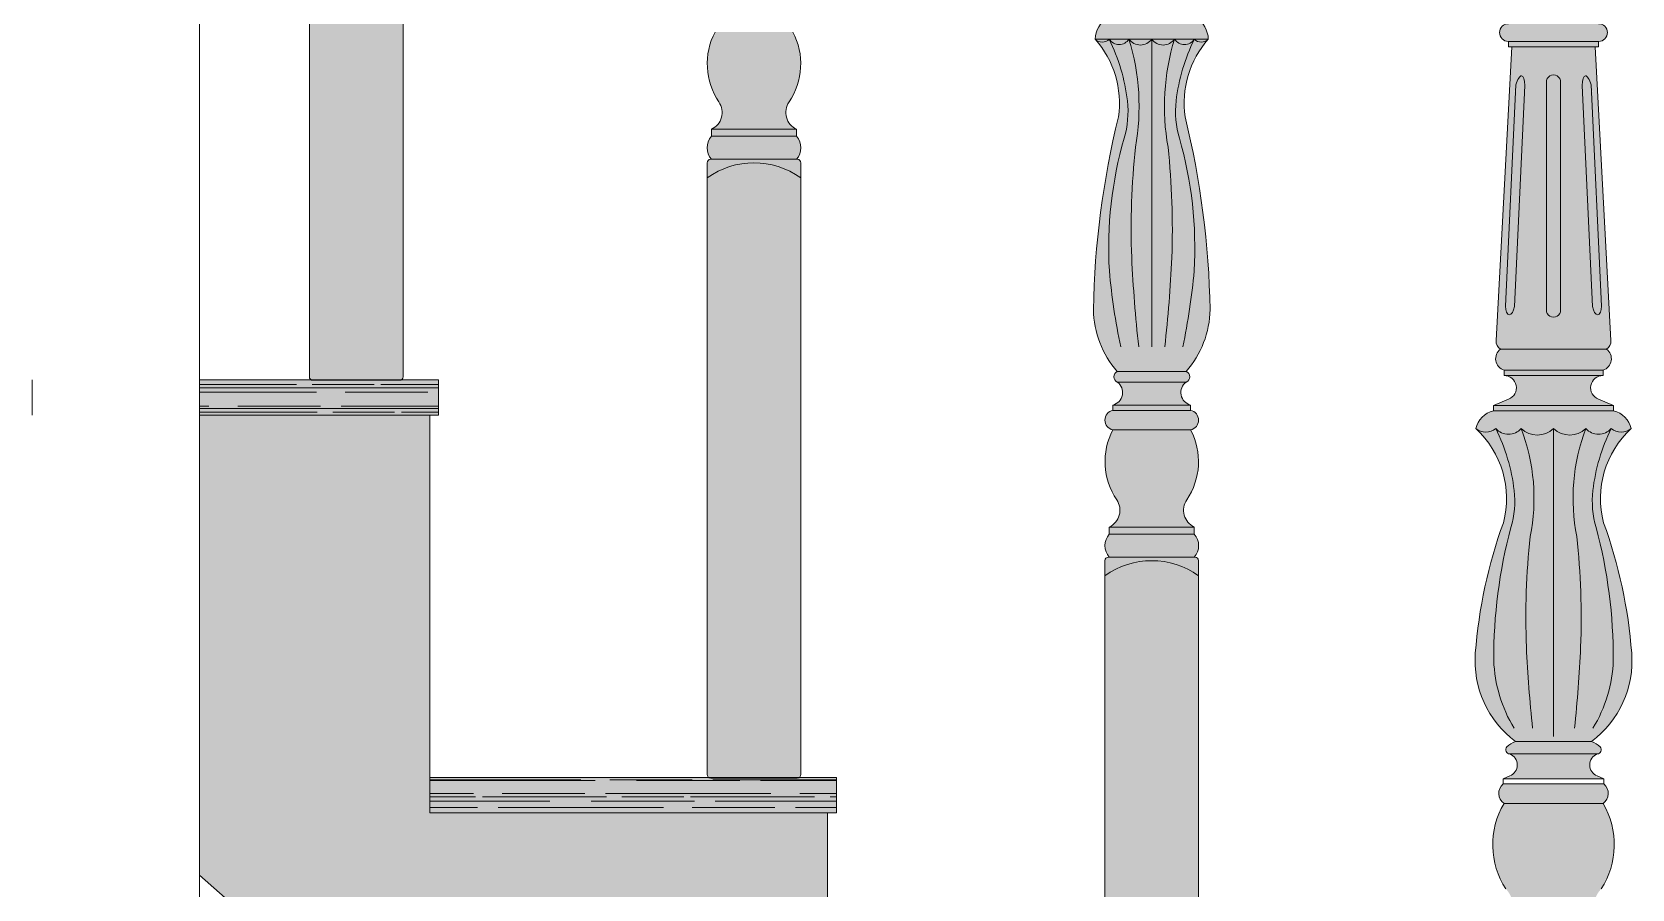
# Model space of a CAD drawing. Header units: millimetres. Extents: x -63086 to 83971, y -129912 to 13382.
# Drawn here: x 16832 to 17737, y -110357 to -109872 of the extents above; entities that cross this region are included whole.
import ezdxf

# ---------------------------------------------------------------- set-up
doc = ezdxf.new("R2010")
doc.units = ezdxf.units.MM
doc.layers.add('展開', color=7, linetype='Continuous', lineweight=9)
doc.layers.add('展開建具用', color=250, linetype='Continuous', lineweight=9)
pattern_1 = [(0, (-5119.432, -27748.076), (25.7048, 11.684), [175.26, -23.368, 58.42, -11.684]), (0, (-5103.892, -27742.234), (-11.684, 15.53972), [35.052, -3.85572, 70.104, -8.763]), (0, (-5113.59, -27738.145), (60.7568, 7.82828), [93.472, -16.3576, 46.736, -11.684])]

msp = doc.modelspace()

# ---------------------------------------------------------------- hatches: boundary and pattern name
at = {"layer": '展開', "ltscale": 10, "true_color": 0xfffefa}
h = msp.add_hatch(color=7, dxfattribs=at)
h.dxf.hatch_style = 1
h.paths.add_polyline_path([(16926.3999, -110088.9273), (16926.3999, -110349.1104), (17006.7088, -110419.6848), (17006.7088, -110318.9273), (17631.7088, -110918.9273), (17631.7088, -110968.9273), (17731.7088, -110968.9273), (17731.7088, -110763.9273), (17506.7088, -110763.9273), (17506.7088, -110743.9273), (17506.7088, -110538.9273), (17281.7088, -110538.9273), (17281.7088, -110518.9273), (17281.7088, -110313.9273), (17056.7088, -110313.9273), (17056.7088, -110293.9273), (17056.7088, -110088.9273)])
h = msp.add_hatch(color=7, dxfattribs=at)
h.dxf.hatch_style = 1
h.paths.add_polyline_path([(17506.7088, -110538.9273), (17281.7088, -110538.9273), (17281.7088, -110518.9273), (17281.7088, -110313.9273), (17056.7088, -110313.9273), (17056.7088, -110293.9273), (17056.7088, -110088.9273), (16926.3999, -110088.9273), (16926.3999, -110349.1104), (17631.7088, -110968.9273), (17731.7088, -110968.9273), (17731.7088, -110763.9273), (17506.7088, -110763.9273), (17506.7088, -110743.9273)])
at = {"layer": '展開建具用', "ltscale": 10, "true_color": 0xe9a353, "transparency": 33554687}
h = msp.add_hatch(color=33, dxfattribs=at)
h.dxf.hatch_style = 1
h.paths.add_polyline_path([(17491.5945, -110179.7324, 0.3212801), (17438.5945, -110179.7324), (17438.5945, -110517.2185, 0.26184669), (17439.5552, -110518.9273), (17490.6337, -110518.9273, 0.26184669), (17491.5945, -110517.2185)])
h.paths.add_polyline_path([(17489.0945, -110156.2185), (17441.0945, -110156.2185, 0.38641872), (17441.0945, -110169.2185), (17489.0945, -110169.2185, 0.38641872)])
h.paths.add_polyline_path([(17491.5945, -110171.2185, 0.41421356), (17489.5945, -110169.2185), (17440.5945, -110169.2185, 0.41421356), (17438.5945, -110171.2185), (17438.5945, -110179.7324, -0.3212801), (17491.5945, -110179.7324)])
h.paths.add_polyline_path([(17489.0945, -110152.2185), (17441.0945, -110152.2185), (17441.0945, -110156.2185), (17489.0945, -110156.2185)])
h.paths.add_polyline_path([(17484.9368, -110136.7572, 0.27648573), (17487.0945, -110097.2185), (17443.0945, -110097.2185, 0.27648573), (17445.2521, -110136.7572, -0.45877347), (17441.0945, -110152.2185), (17489.0945, -110152.2185, -0.45877347)])
h.paths.add_polyline_path([(17487.0945, -110086.2185), (17443.0945, -110086.2185, 0.81606399), (17443.0945, -110097.2185), (17487.0945, -110097.2185, 0.81606399)])
h.paths.add_polyline_path([(17487.0945, -110083.2185), (17443.0945, -110083.2185), (17443.0945, -110086.2185), (17487.0945, -110086.2185)])
h.paths.add_polyline_path([(17484.5945, -110070.2185), (17445.5945, -110070.2185, -0.63293171), (17443.0945, -110083.2185), (17487.0945, -110083.2185, -0.63293171)])
h.paths.add_polyline_path([(17484.5945, -110064.2185), (17445.5945, -110064.2185, 0.66614359), (17445.5945, -110070.2185), (17484.5945, -110070.2185, 0.66614359)])
h.paths.add_polyline_path([(17477.9784, -109876.2185, -0.5220943), (17465.0945, -109876.2185, -0.5220943), (17452.2105, -109876.2185, -0.55494758), (17440.9857, -109876.2185, -0.44785712), (17433.0945, -109876.2185, -0.21995071), (17446.2277, -109920.2849, 0.0555964), (17432.0945, -110029.2185, 0.17654336), (17445.5945, -110064.2185), (17484.5945, -110064.2185, 0.17654336), (17498.0945, -110029.2185, 0.0555964), (17483.9613, -109920.2849, -0.21995071), (17497.0945, -109876.2185, -0.44785712), (17489.2033, -109876.2185, -0.55494758)])
h.paths.add_polyline_path([(17490.0945, -109864.2185), (17440.0945, -109864.2185, 0.25313898), (17433.0945, -109876.2185), (17497.0945, -109876.2185, 0.25313898)])
h.paths.add_polyline_path([(17490.0945, -109861.2185), (17440.0945, -109861.2185), (17440.0945, -109864.2185), (17490.0945, -109864.2185)])
h.paths.add_polyline_path([(17486.0945, -109849.2185), (17444.0945, -109849.2185, -0.81358698), (17445.8724, -109859.1205), (17440.0945, -109861.2185), (17490.0945, -109861.2185), (17484.3166, -109859.1205, -0.81358698)])
h.paths.add_polyline_path([(17481.5945, -109655.2185), (17448.5945, -109655.2185), (17439.6232, -109835.3768, 0.28847947), (17442.0945, -109840.2185), (17488.0945, -109840.2185, 0.28847947), (17490.5658, -109835.3768)])
h.paths.add_polyline_path([(17462.5945, -109821.7185), (17462.5945, -109672.7185, -1), (17467.5945, -109672.7185), (17467.5945, -109821.7185, -1)], flags=16)
edge = h.paths.add_edge_path(flags=16)
edge.add_ellipse((17483.1049, -109818.0255), major_axis=(-0.4614, 6.1685), ratio=0.25156509, start_angle=105.095602, end_angle=254.0677203, ccw=False)
edge.add_line((17481.7268, -109819.7441), (17475.8171, -109674.3688))
edge.add_ellipse((17477.7302, -109679.896), major_axis=(-0.7234, 9.623), ratio=0.19097604, start_angle=-54.7686066, end_angle=54.1253524, ccw=False)
edge.add_line((17478.814, -109674.2319), (17484.7237, -109819.6072))
edge = h.paths.add_edge_path(flags=16)
edge.add_ellipse((17447.0841, -109818.0255), major_axis=(0.4614, 6.1685), ratio=0.25156509, start_angle=105.9322797, end_angle=254.904398, ccw=False)
edge.add_line((17445.4653, -109819.6072), (17451.375, -109674.2319))
edge.add_ellipse((17452.4588, -109679.896), major_axis=(0.7234, 9.623), ratio=0.19097604, start_angle=305.8746476, end_angle=414.7686066, ccw=False)
edge.add_line((17454.3718, -109674.3688), (17448.4621, -109819.7441))
h.paths.add_polyline_path([(17488.0945, -109840.2185), (17442.0945, -109840.2185, 0.72075922), (17444.2161, -109846.2185), (17486.0945, -109846.2185, 0.70707734)])
h.paths.add_polyline_path([(17454.3718, -109674.3688), (17454.259, -109673.0966), (17454.0925, -109672.0269), (17453.8774, -109671.1916), (17453.6201, -109670.6154), (17453.3281, -109670.3156), (17453.0103, -109670.3011), (17452.676, -109670.5723), (17452.3353, -109671.1211), (17451.9983, -109671.9313), (17451.675, -109672.9786), (17451.375, -109674.2319), (17445.4653, -109819.6072), (17445.4865, -109820.612), (17445.5556, -109821.5393), (17445.6704, -109822.3612), (17445.8277, -109823.0533), (17446.0226, -109823.5946), (17446.2494, -109823.9691), (17446.5011, -109824.1654), (17446.7703, -109824.1777), (17447.0489, -109824.0056), (17447.3286, -109823.6543), (17447.601, -109823.1343), (17447.8578, -109822.4612), (17448.0915, -109821.6551), (17448.295, -109820.7403), (17448.4621, -109819.7441)], flags=0)
h.paths.add_polyline_path([(17467.5945, -109672.7185, 1), (17462.5945, -109672.7185), (17462.5945, -109821.7185, 1), (17467.5945, -109821.7185)], flags=0)
h.paths.add_polyline_path([(17478.814, -109674.2319), (17478.514, -109672.9786), (17478.1907, -109671.9313), (17477.8537, -109671.1211), (17477.5129, -109670.5723), (17477.1787, -109670.3011), (17476.8609, -109670.3156), (17476.5689, -109670.6154), (17476.3116, -109671.1916), (17476.0965, -109672.0269), (17475.93, -109673.0966), (17475.8171, -109674.3688), (17481.7268, -109819.7441), (17481.894, -109820.7403), (17482.0975, -109821.6551), (17482.3312, -109822.4612), (17482.588, -109823.1343), (17482.8604, -109823.6543), (17483.14, -109824.0056), (17483.4187, -109824.1777), (17483.6879, -109824.1654), (17483.9396, -109823.9691), (17484.1664, -109823.5946), (17484.3613, -109823.0533), (17484.5185, -109822.3612), (17484.6334, -109821.5393), (17484.7025, -109820.612), (17484.7237, -109819.6072)], flags=0)
h.paths.add_polyline_path([(17484.0945, -109641.2185), (17446.0945, -109641.2185, 0.45311396), (17446.0945, -109652.2185), (17484.0945, -109652.2185, 0.45311396)])
h.paths.add_polyline_path([(17484.0945, -109652.2185), (17446.0945, -109652.2185), (17446.0945, -109655.2185), (17484.0945, -109655.2185)])
h.paths.add_polyline_path([(17484.0945, -109638.2185), (17446.0945, -109638.2185), (17446.0945, -109641.2185), (17484.0945, -109641.2185)])
h.paths.add_polyline_path([(17481.5945, -109636.2185), (17448.5945, -109636.2185), (17446.0945, -109638.2185), (17484.0945, -109638.2185)])
h.paths.add_polyline_path([(17481.5945, -109626.2185), (17448.5945, -109626.2185), (17448.5945, -109636.2185), (17481.5945, -109636.2185)])
h.paths.add_polyline_path([(17481.5945, -109616.2185), (17448.5945, -109616.2185, 0.89946027), (17448.5945, -109626.2185), (17481.5945, -109626.2185, 0.89946027)])
h.paths.add_polyline_path([(17484.5193, -109597.1179, -0.75775203), (17488.5945, -109582.2185), (17441.5945, -109582.2185, -0.75775203), (17445.6697, -109597.1179, 0.7197656), (17448.5945, -109616.2185), (17481.5945, -109616.2185, 0.7197656)])
h.paths.add_polyline_path([(17488.5945, -109579.2185), (17441.5945, -109579.2185), (17441.5945, -109582.2185), (17488.5945, -109582.2185)])
h.paths.add_polyline_path([(17488.5945, -109569.2185), (17441.5945, -109569.2185, 0.49884744), (17441.5945, -109579.2185), (17488.5945, -109579.2185, 0.49884744)])
h.paths.add_polyline_path([(17491.5945, -109558.7045, -0.3212801), (17438.5945, -109558.7045), (17438.5945, -109567.2185, 0.41421356), (17440.5945, -109569.2185), (17489.5945, -109569.2185, 0.41421356), (17491.5945, -109567.2185)])
h.paths.add_polyline_path([(17491.5945, -109519.2917), (17438.5945, -109464.8612), (17438.5945, -109558.7045, 0.3212801), (17491.5945, -109558.7045)])
h = msp.add_hatch(color=33, dxfattribs=at)
h.dxf.hatch_style = 1
h.paths.add_polyline_path([(17727.3437, -110409.5146, 0.34285714), (17657.3437, -110409.5146), (17657.3437, -110743.5146, 0.0029701), (17657.8813, -110743.9273), (17726.8061, -110743.9273, 0.0029701), (17727.3437, -110743.5146)])
h.paths.add_polyline_path([(17722.8437, -110382.5146), (17661.8437, -110382.5146, 0.52609025), (17661.3437, -110396.5146), (17723.3437, -110396.5146, 0.52609025)])
h.paths.add_polyline_path([(17720.3437, -110308.5146), (17664.3437, -110308.5146, 0.28470861), (17665.38, -110356.9099, -0.51221908), (17661.8437, -110378.5146), (17722.8437, -110378.5146, -0.51221908), (17719.3074, -110356.9099, 0.28470861)])
h.paths.add_polyline_path([(17717.0346, -110280.5146), (17667.6528, -110280.5146, -0.6615597), (17667.8814, -110292.8105), (17663.8437, -110294.5146), (17720.8437, -110294.5146), (17717.0657, -110292.9202, -0.67683486)])
h.paths.add_polyline_path([(17724.9525, -110096.5146, -0.45310528), (17710.6524, -110096.5146, -0.39787635), (17692.3437, -110096.5146, -0.39787635), (17674.0351, -110096.5146, -0.45310528), (17659.7349, -110096.5146, -0.33922607), (17648.3437, -110096.5146, -0.27992894), (17664.0095, -110149.7261, 0.06778929), (17648.1145, -110223.4583, 0.25670835), (17670.8437, -110273.5146), (17713.8437, -110273.5146, 0.25670835), (17736.573, -110223.4583, 0.06778929), (17720.6779, -110149.7261, -0.27992894), (17736.3437, -110096.5146, -0.33922607)])
h.paths.add_polyline_path([(17722.3437, -110051.5146), (17662.3437, -110051.5146, 0.6059419), (17664.3437, -110063.5146), (17720.3437, -110063.5146, 0.6059419)])
h.paths.add_polyline_path([(17715.8437, -109880.5146), (17668.8437, -109880.5146), (17659.8527, -110047.0379, 0.26917917), (17662.3437, -110051.5146), (17722.3437, -110051.5146, 0.28847947), (17724.815, -110046.673)])
edge = h.paths.add_edge_path(flags=16)
edge.add_ellipse((17716.9093, -110026.5337), major_axis=(-0.5035, 5.5814), ratio=0.45055892, start_angle=97.1737881, end_angle=260.2773446, ccw=False)
edge.add_line((17714.4771, -110027.4558), (17708.5674, -109902.3818))
edge.add_ellipse((17711.7734, -109908.3171), major_axis=(-1.3941, 11.3541), ratio=0.25719191, start_angle=-59.1008147, end_angle=56.6924694, ccw=False)
edge.add_line((17713.5632, -109902.1787), (17719.4729, -110027.2527))
h.paths.add_polyline_path([(17688.3437, -110029.364), (17688.3437, -109900.6653, -1.03766468), (17696.3437, -109900.6653), (17696.3437, -110029.364, -1.03766468)], flags=16)
edge = h.paths.add_edge_path(flags=16)
edge.add_ellipse((17667.7782, -110026.5337), major_axis=(0.5035, 5.5814), ratio=0.45055892, start_angle=99.7226554, end_angle=262.8262119, ccw=False)
edge.add_line((17665.2145, -110027.2527), (17671.1242, -109902.1787))
edge.add_ellipse((17672.914, -109908.3171), major_axis=(1.3941, 11.3541), ratio=0.25719191, start_angle=303.3075306, end_angle=419.1008147, ccw=False)
edge.add_line((17676.1201, -109902.3818), (17670.2104, -110027.4558))
h.paths.add_polyline_path([(17717.8437, -109864.5146), (17666.8437, -109864.5146), (17666.8437, -109867.5146), (17717.8437, -109867.5146)])
h.paths.add_polyline_path([(17717.8309, -109867.5146), (17666.8437, -109867.5146, 1), (17666.8566, -109877.5146), (17717.8437, -109877.5146, 1)])
h.paths.add_polyline_path([(17715.8437, -109854.5146), (17668.8437, -109854.5146), (17668.8437, -109864.5146), (17715.8437, -109864.5146)])
h.paths.add_polyline_path([(17718.8437, -109845.5146), (17665.8437, -109845.5146, 0.48522222), (17668.8437, -109854.5146), (17715.8437, -109854.5146, 0.48522222)])
h.paths.add_polyline_path([(17718.1134, -109821.6941, -0.74521603), (17716.9267, -109807.5146), (17667.7607, -109807.5146, -0.74521603), (17666.574, -109821.6941, 0.69799431), (17665.8437, -109845.5146), (17718.8437, -109845.5146, 0.69799431)])
h.paths.add_polyline_path([(17722.8437, -109791.5146), (17661.8437, -109791.5146, 0.49810672), (17662.3437, -109804.5146), (17722.3437, -109804.5146, 0.49810672)])
h.paths.add_polyline_path([(17727.3437, -109669.5146, 0.34285714), (17657.3437, -109669.5146), (17657.3437, -109778.5146, 0.34285714), (17727.3437, -109778.5146)])
h.paths.add_polyline_path([(17725.71, -109623.1484, 1), (17658.9775, -109623.1484, 1)])
h.paths.add_polyline_path([(17727.3437, -109658.5146, 0.41421356), (17725.3437, -109656.5146), (17659.3437, -109656.5146, 0.41421356), (17657.3437, -109658.5146), (17657.3437, -109669.5146, -0.34285714), (17727.3437, -109669.5146)])
h.paths.add_polyline_path([(17727.3437, -109778.5146, -0.34285714), (17657.3437, -109778.5146), (17657.3437, -109789.5146, 0.41421356), (17659.3437, -109791.5146), (17725.3437, -109791.5146, 0.41421356), (17727.3437, -109789.5146)])
h.paths.add_polyline_path([(17720.1687, -110066.5146), (17664.3437, -110066.5146, -0.83762625), (17666.8993, -110079.8802), (17658.3437, -110083.5146), (17726.3437, -110083.5146), (17717.7881, -110079.8802, -0.82690895)])
h.paths.add_polyline_path([(17720.1687, -110066.5146), (17664.5187, -110066.5146, -0.82690895), (17666.8993, -110079.8802), (17658.3437, -110083.5146), (17726.3437, -110083.5146), (17717.7881, -110079.8802, -0.82690895)], flags=17)
h.paths.add_polyline_path([(17720.3437, -110063.5146), (17664.3437, -110063.5146), (17664.3437, -110066.5146, -0.00633171), (17664.5187, -110066.5146), (17720.1687, -110066.5146, -0.00633171), (17720.3437, -110066.5146)])
h.paths.add_polyline_path([(17726.3437, -110086.5146), (17658.3437, -110086.5146, 0.28179273), (17648.3437, -110096.5146, 0.33922607), (17659.7349, -110096.5146, 0.45310528), (17674.0351, -110096.5146, 0.39787635), (17692.3437, -110096.5146, 0.39787635), (17710.6524, -110096.5146, 0.45310528), (17724.9525, -110096.5146, 0.33922607), (17736.3437, -110096.5146, 0.28179273)])
h.paths.add_polyline_path([(17720.8437, -110297.5146), (17663.8437, -110297.5146, 0.4949024), (17664.3437, -110308.5146), (17720.3437, -110308.5146, 0.4949024)])
h.paths.add_polyline_path([(17713.8437, -110273.5146), (17670.8437, -110273.5146, 0.12847982), (17665.9083, -110276.6927, 0.6427991), (17667.6528, -110280.5146), (17717.0346, -110280.5146, 0.6427991), (17718.7791, -110276.6927, 0.12847982)])
h.paths.add_polyline_path([(17727.3437, -110409.5146), (17727.3437, -110398.5146, 0.41421356), (17725.3437, -110396.5146), (17659.3437, -110396.5146, 0.41421356), (17657.3437, -110398.5146), (17657.3437, -110409.5146, -0.34285714)])
h = msp.add_hatch(color=33, dxfattribs=at)
h.dxf.hatch_style = 1
h.paths.add_polyline_path([(17717.8437, -109877.5146), (17666.8437, -109877.5146), (17666.8437, -109880.5146), (17717.8437, -109880.5146)])
h.paths.add_polyline_path([(17722.3437, -109804.5146), (17662.3437, -109804.5146), (17662.3437, -109807.5146), (17722.3437, -109807.5146)])
h.paths.add_polyline_path([(17477.9784, -109876.2185), (17465.0945, -109876.2185, 0.5220943)])
h.paths.add_polyline_path([(17489.2033, -109876.2185), (17477.9784, -109876.2185, 0.55494758)])
h.paths.add_polyline_path([(17497.0945, -109876.2185), (17489.2033, -109876.2185, 0.44785712)])
h.paths.add_polyline_path([(17465.0945, -109876.2185), (17452.2105, -109876.2185, 0.5220943)])
h.paths.add_polyline_path([(17452.2105, -109876.2185), (17440.9857, -109876.2185, 0.55494758)])
h.paths.add_polyline_path([(17440.9857, -109876.2185), (17433.0945, -109876.2185, 0.44785712)])
h.paths.add_polyline_path([(17486.0945, -109846.2185), (17444.0945, -109846.2185), (17444.0945, -109849.2185), (17486.0945, -109849.2185)])
h.paths.add_polyline_path([(17467.5945, -109672.7185, 1), (17462.5945, -109672.7185), (17462.5945, -109821.7185, 1), (17467.5945, -109821.7185)], flags=16)
h.paths.add_polyline_path([(17481.5945, -109655.2185), (17448.5945, -109655.2185), (17439.6232, -109835.3768, 0.28847947), (17442.0945, -109840.2185), (17488.0945, -109840.2185, 0.28847947), (17490.5658, -109835.3768)])
edge = h.paths.add_edge_path(flags=16)
edge.add_ellipse((17452.4588, -109679.896), major_axis=(0.7234, 9.623), ratio=0.19097604, start_angle=305.8746476, end_angle=414.7686066)
edge.add_line((17451.375, -109674.2319), (17445.4653, -109819.6072))
edge.add_ellipse((17447.0841, -109818.0255), major_axis=(0.4614, 6.1685), ratio=0.25156509, start_angle=105.9322797, end_angle=254.904398)
edge.add_line((17448.4621, -109819.7441), (17454.3718, -109674.3688))
h.paths.add_polyline_path([(17462.5945, -109672.7185, -1), (17467.5945, -109672.7185), (17467.5945, -109821.7185, -1), (17462.5945, -109821.7185)], flags=0)
edge = h.paths.add_edge_path(flags=16)
edge.add_ellipse((17477.7302, -109679.896), major_axis=(-0.7234, 9.623), ratio=0.19097604, start_angle=-54.7686066, end_angle=54.1253524, ccw=False)
edge.add_line((17478.814, -109674.2319), (17484.7237, -109819.6072))
edge.add_ellipse((17483.1049, -109818.0255), major_axis=(-0.4614, 6.1685), ratio=0.25156509, start_angle=105.095602, end_angle=254.0677203, ccw=False)
edge.add_line((17481.7268, -109819.7441), (17475.8171, -109674.3688))
h = msp.add_hatch(color=33, dxfattribs=at)
h.dxf.hatch_style = 1
h.paths.add_polyline_path([(17041.5945, -109729.7324, 0.3212801), (16988.5945, -109729.7324), (16988.5945, -110067.2185, 0.26184669), (16989.5552, -110068.9273), (17040.6337, -110068.9273, 0.26184669), (17041.5945, -110067.2185)])
h = msp.add_hatch(color=33, dxfattribs=at)
h.dxf.hatch_style = 1
h.paths.add_polyline_path([(17259.9368, -109911.7572, 0.27648573), (17262.0945, -109872.2185), (17218.0945, -109872.2185, 0.27648573), (17220.2521, -109911.7572, -0.45877347), (17216.0945, -109927.2185), (17264.0945, -109927.2185, -0.45877347)])
h = msp.add_hatch(color=33, dxfattribs=at)
h.dxf.hatch_style = 1
h.paths.add_polyline_path([(17726.3437, -110083.5146), (17658.3437, -110083.5146), (17658.3437, -110086.5146), (17726.3437, -110086.5146)])
h.paths.add_polyline_path([(17720.1687, -110066.5146), (17664.5187, -110066.5146, -0.82690895), (17666.8993, -110079.8802), (17658.3437, -110083.5146), (17726.3437, -110083.5146), (17717.7881, -110079.8802, -0.82690895)])
h.paths.add_polyline_path([(17696.3437, -109900.6653, 1.03766468), (17688.3437, -109900.6653), (17688.3437, -110029.364, 1.03766468), (17696.3437, -110029.364)])
edge = h.paths.add_edge_path()
edge.add_ellipse((17672.914, -109908.3171), major_axis=(1.3941, 11.3541), ratio=0.25719191, start_angle=303.3075306, end_angle=419.1008147)
edge.add_line((17671.1242, -109902.1787), (17665.2145, -110027.2527))
edge.add_ellipse((17667.7782, -110026.5337), major_axis=(0.5035, 5.5814), ratio=0.45055892, start_angle=99.7226554, end_angle=262.8262119)
edge.add_line((17670.2104, -110027.4558), (17676.1201, -109902.3818))
edge = h.paths.add_edge_path()
edge.add_ellipse((17711.7734, -109908.3171), major_axis=(-1.3941, 11.3541), ratio=0.25719191, start_angle=-59.1008147, end_angle=56.6924694)
edge.add_line((17708.5674, -109902.3818), (17714.4771, -110027.4558))
edge.add_ellipse((17716.9093, -110026.5337), major_axis=(-0.5035, 5.5814), ratio=0.45055892, start_angle=97.1737881, end_angle=260.2773446)
edge.add_line((17719.4729, -110027.2527), (17713.5632, -109902.1787))
h = msp.add_hatch(color=33, dxfattribs=at)
h.dxf.hatch_style = 1
h.paths.add_polyline_path([(17264.0945, -109931.2185), (17216.0945, -109931.2185, 0.38641872), (17216.0945, -109944.2185), (17264.0945, -109944.2185, 0.38641872)])
h = msp.add_hatch(color=33, dxfattribs=at)
h.dxf.hatch_style = 1
h.paths.add_polyline_path([(17264.0945, -109927.2185), (17216.0945, -109927.2185), (17216.0945, -109931.2185), (17264.0945, -109931.2185)])
h = msp.add_hatch(color=33, dxfattribs=at)
h.dxf.hatch_style = 1
h.paths.add_polyline_path([(17264.5945, -109944.2185), (17215.5945, -109944.2185, 0.41421356), (17213.5945, -109946.2185), (17213.5945, -109954.7324, -0.3212801), (17266.5945, -109954.7324), (17266.5945, -109946.2185, 0.41421356)])
h = msp.add_hatch(color=33, dxfattribs=at)
h.dxf.hatch_style = 1
h.paths.add_polyline_path([(17266.5945, -109954.7324, 0.3212801), (17213.5945, -109954.7324), (17213.5945, -110292.2185, 0.26184669), (17214.5552, -110293.9273), (17265.6337, -110293.9273, 0.26184669), (17266.5945, -110292.2185)])
at = {"layer": '展開建具用', "ltscale": 10, "true_color": 0x9c5e31, "transparency": 33554687}
h = msp.add_hatch(dxfattribs=at)
h.set_pattern_fill('AR-RROOF', color=25, scale=0.46)
h.set_pattern_definition(pattern_1)
edge = h.paths.add_edge_path()
edge.add_line((17061.7088, -110068.9273), (17056.7088, -110068.9273))
edge.add_line((17056.7088, -110068.9273), (17040.6337, -110068.9273))
edge.add_arc((17039.5945, -110067.2185), 2, 270, 301.3068825, ccw=False)
edge.add_line((17039.5945, -110069.2185), (16990.5945, -110069.2185))
edge.add_arc((16990.5945, -110067.2185), 2, 238.6931175, 270, ccw=False)
edge.add_line((16989.5552, -110068.9273), (16926.3999, -110068.9273))
edge.add_line((16926.3999, -110068.9273), (16926.3999, -110088.9273))
edge.add_line((16926.3999, -110088.9273), (17061.7088, -110088.9273))
edge.add_line((17061.7088, -110088.9273), (17061.7088, -110068.9273))
at = {"layer": '展開建具用', "ltscale": 10, "true_color": 0xe9a353, "transparency": 33554687}
h = msp.add_hatch(color=33, dxfattribs=at)
h.dxf.hatch_style = 1
edge = h.paths.add_edge_path()
edge.add_line((17061.7088, -110068.9273), (17056.7088, -110068.9273))
edge.add_line((17056.7088, -110068.9273), (17040.6337, -110068.9273))
edge.add_arc((17039.5945, -110067.2185), 2, 270, 301.3068825, ccw=False)
edge.add_line((17039.5945, -110069.2185), (16990.5945, -110069.2185))
edge.add_arc((16990.5945, -110067.2185), 2, 238.6931175, 270, ccw=False)
edge.add_line((16989.5552, -110068.9273), (16926.3999, -110068.9273))
edge.add_line((16926.3999, -110068.9273), (16926.3999, -110088.9273))
edge.add_line((16926.3999, -110088.9273), (17061.7088, -110088.9273))
edge.add_line((17061.7088, -110088.9273), (17061.7088, -110068.9273))
at = {"layer": '展開建具用', "ltscale": 10, "true_color": 0x9c5e31, "transparency": 33554687}
h = msp.add_hatch(dxfattribs=at)
h.set_pattern_fill('AR-RROOF', color=25, scale=0.46)
h.set_pattern_definition(pattern_1)
h.paths.add_polyline_path([(17286.7088, -110293.9273), (17281.7088, -110293.9273), (17265.6337, -110293.9273, -0.1374581), (17264.5945, -110294.2185), (17215.5945, -110294.2185, -0.1374581), (17214.5552, -110293.9273), (17056.7088, -110293.9273), (17056.7088, -110313.9273), (17286.7088, -110313.9273)])
at = {"layer": '展開建具用', "ltscale": 10, "true_color": 0xe9a353, "transparency": 33554687}
h = msp.add_hatch(color=33, dxfattribs=at)
h.dxf.hatch_style = 1
h.paths.add_polyline_path([(17286.7088, -110293.9273), (17281.7088, -110293.9273), (17265.6337, -110293.9273, -0.1374581), (17264.5945, -110294.2185), (17215.5945, -110294.2185, -0.1374581), (17214.5552, -110293.9273), (17056.7088, -110293.9273), (17056.7088, -110313.9273), (17286.7088, -110313.9273)])

# ---------------------------------------------------------------- linework, layer by layer
at = {"layer": '展開建具用', "ltscale": 10}
for p, q in [((16926.3999, -108618.9273), (16926.3999, -110968.9273)), ((16988.5945, -110067.2185), (16988.5945, -109721.2185)), ((17041.5945, -110067.2185), (17041.5945, -109721.2185)), ((17497.0945, -109876.2185), (17433.0945, -109876.2185)), ((17465.0945, -109876.2185), (17465.0945, -110050.3089)), ((17465.0945, -109876.2185), (17465.0945, -110050.3089)), ((17666.8437, -109877.5146), (17717.8437, -109877.5146)), ((17666.8437, -109880.5146), (17666.8437, -109877.5146)), ((17717.8437, -109880.5146), (17717.8437, -109877.5146)), ((17668.8437, -109880.5146), (17659.8724, -110046.673)), ((17666.8437, -109880.5146), (17717.8437, -109880.5146)), ((17715.8437, -109880.5146), (17724.815, -110046.673)), ((17671.1242, -109902.1787), (17665.2145, -110027.2527)), ((17676.1201, -109902.3818), (17670.2104, -110027.4558)), ((17688.3437, -109900.6653), (17688.3437, -110029.364)), ((17696.3437, -109900.6653), (17696.3437, -110029.364)), ((17708.5674, -109902.3818), (17714.4771, -110027.4558)), ((17713.5632, -109902.1787), (17719.4729, -110027.2527)), ((17264.0945, -109927.2185), (17216.0945, -109927.2185)), ((17216.0945, -109927.2185), (17216.0945, -109931.2185)), ((17264.0945, -109931.2185), (17216.0945, -109931.2185)), ((17264.0945, -109927.2185), (17264.0945, -109931.2185)), ((17213.5945, -110292.2185), (17213.5945, -109946.2185)), ((17264.5945, -109944.2185), (17215.5945, -109944.2185)), ((17266.5945, -110292.2185), (17266.5945, -109946.2185)), ((17722.3437, -110051.5146), (17662.3437, -110051.5146)), ((16831.7088, -110088.9273), (16831.7088, -110068.9273)), ((17056.7088, -110068.9273), (16926.3999, -110068.9273)), ((17039.5945, -110069.2185), (16990.5945, -110069.2185)), ((17056.7088, -110068.9273), (17061.7088, -110068.9273)), ((17061.7088, -110068.9273), (17061.7088, -110088.9273)), ((17445.5945, -110064.2185), (17484.5945, -110064.2185)), ((17720.3437, -110063.5146), (17664.3437, -110063.5146)), ((17664.3437, -110063.5146), (17664.3437, -110066.5146)), ((17720.3437, -110066.5146), (17664.3437, -110066.5146)), ((17720.3437, -110063.5146), (17720.3437, -110066.5146)), ((17445.5945, -110070.2185), (17484.5945, -110070.2185)), ((17443.0945, -110083.2185), (17487.0945, -110083.2185)), ((17443.0945, -110086.2185), (17443.0945, -110083.2185)), ((17443.0945, -110086.2185), (17487.0945, -110086.2185)), ((17487.0945, -110086.2185), (17487.0945, -110083.2185)), ((17658.3437, -110083.5146), (17666.8993, -110079.8802)), ((17658.3437, -110083.5146), (17726.3437, -110083.5146)), ((17658.3437, -110083.5146), (17658.3437, -110086.5146)), ((17658.3437, -110086.5146), (17726.3437, -110086.5146)), ((17726.3437, -110083.5146), (17717.7881, -110079.8802)), ((17726.3437, -110083.5146), (17726.3437, -110086.5146)), ((17061.7088, -110088.9273), (16926.3999, -110088.9273)), ((17056.7088, -110293.9273), (17056.7088, -110088.9273)), ((17692.3437, -110096.5146), (17692.3437, -110270.6051)), ((17692.3437, -110096.5146), (17692.3437, -110265.9674)), ((17487.0945, -110097.2185), (17443.0945, -110097.2185)), ((17489.0945, -110152.2185), (17441.0945, -110152.2185)), ((17441.0945, -110152.2185), (17441.0945, -110156.2185)), ((17489.0945, -110156.2185), (17441.0945, -110156.2185)), ((17489.0945, -110152.2185), (17489.0945, -110156.2185)), ((17489.5945, -110169.2185), (17440.5945, -110169.2185)), ((17438.5945, -110517.2185), (17438.5945, -110171.2185)), ((17491.5945, -110517.2185), (17491.5945, -110171.2185)), ((17670.8437, -110273.5146), (17713.8437, -110273.5146)), ((17667.6528, -110280.5146), (17717.0346, -110280.5146)), ((17281.7088, -110293.9273), (17056.7088, -110293.9273)), ((17056.7088, -110313.9273), (17056.7088, -110293.9273)), ((17264.5945, -110294.2185), (17215.5945, -110294.2185)), ((17281.7088, -110293.9273), (17286.7088, -110293.9273)), ((17286.7088, -110293.9273), (17286.7088, -110313.9273)), ((17663.8437, -110294.5146), (17667.6217, -110292.9202)), ((17663.8437, -110294.5146), (17720.8437, -110294.5146)), ((17663.8437, -110297.5146), (17663.8437, -110294.5146)), ((17720.8437, -110294.5146), (17717.0657, -110292.9202)), ((17720.8437, -110297.5146), (17720.8437, -110294.5146)), ((17663.8437, -110297.5146), (17720.8437, -110297.5146)), ((17286.7088, -110313.9273), (17056.7088, -110313.9273)), ((17281.7088, -110518.9273), (17281.7088, -110313.9273)), ((17720.3437, -110308.5146), (17664.3437, -110308.5146)), ((16926.3999, -110349.1104), (17631.7088, -110968.9273))]:
    msp.add_line(p, q, dxfattribs=at)
for centre, radius, start, end in [((17447.6863, -109876.6887), 14.5994, 121.3327855, 178.1543402), ((17482.5027, -109876.6887), 14.5994, 1.8456598, 58.6672145), ((17666.8501, -109872.5146), 5, 90.0736612, 269.9263388), ((17717.8373, -109872.5146), 5, 270.0736612, 89.9263388), ((17252.1915, -109890.186), 38.5414, 152.2128242, 214.1217278), ((17227.9975, -109890.186), 38.5414, 325.8782722, 27.7871758), ((17391.9974, -109912.457), 54.7923, 351.786274, 41.4051725), ((17437.0401, -109872.697), 5.2885, 221.7488777, 318.2511223), ((17446.5981, -109872.719), 6.614, 211.9440433, 328.0559567), ((17343.308, -109924.1614), 108.8092, 6.8327164, 26.1430866), ((17458.6525, -109871.7308), 7.851, 214.86239, 325.13761), ((17327.943, -109914.3462), 129.9852, 349.8098063, 17.057048), ((17471.5365, -109871.7308), 7.851, 214.86239, 325.13761), ((17602.246, -109914.3462), 129.9852, 162.942952, 190.1901937), ((17483.5909, -109872.719), 6.614, 211.9440433, 328.0559567), ((17586.881, -109924.1614), 108.8092, 153.8569134, 173.1672836), ((17538.1915, -109912.457), 54.7923, 138.5948275, 188.213726), ((17493.1489, -109872.697), 5.2885, 221.7488777, 318.2511223), ((17692.3437, -109900.5174), 4.0027, 357.8821032, 182.1178968), ((17211.5213, -109917.6991), 10.5609, 295.6599765, 33.9184182), ((17268.6677, -109917.6991), 10.5609, 146.0815818, 244.3400235), ((17398.4242, -109917.0679), 53.2427, 343.4362069, 6.3098106), ((17531.7647, -109917.0679), 53.2427, 173.6901894, 196.5637931), ((17927.4877, -110038.108), 495.473, 166.2433228, 178.9719755), ((17002.7013, -110038.108), 495.473, 1.0280245, 13.7566772), ((17223.2492, -109937.7185), 9.6664, 137.7450694, 222.2549306), ((17256.9398, -109937.7185), 9.6664, 317.7450694, 42.2549306), ((17666.5978, -109994.3462), 225.8457, 164.0400446, 183.296105), ((17263.5912, -109994.3462), 225.8457, 356.703895, 15.9599554), ((17889.3695, -109983.29), 435.9199, 173.9496152, 182.1693566), ((17040.8195, -109983.29), 435.9199, 357.8306434, 6.0503848), ((17215.5945, -109946.2185), 2, 90, 180), ((17240.0945, -109991.7167), 45.4982, 54.3776427, 125.6223573), ((17264.5945, -109946.2185), 2, 0, 90), ((18211.1086, -109965.4889), 758.123, 182.5932995, 186.4237975), ((16719.0804, -109965.4889), 758.123, 353.5762025, 357.4067005), ((17810.4638, -109974.415), 370.802, 185.0929023, 191.8104753), ((17119.7251, -109974.415), 370.802, 348.1895247, 354.9070977), ((17486.8626, -110028.1972), 54.7777, 181.0682929, 221.1163861), ((17443.3263, -110028.1972), 54.7777, 318.8836139, 358.9317071), ((17692.3437, -110029.5119), 4.0027, 177.8821032, 2.1178968), ((17666.4769, -110056.9924), 6.8622, 127.0354661, 251.8891783), ((17664.9547, -110047.1304), 5.1028, 174.857394, 239.2244543), ((17718.2106, -110056.9924), 6.8622, 288.1108217, 52.9645339), ((17719.7327, -110047.1304), 5.1028, 300.7755457, 5.142606), ((16990.5945, -110067.2185), 2, 180, 270), ((17039.5945, -110067.2185), 2, 270, 0), ((17446.847, -110067.2185), 3.251, 112.6613718, 247.3386282), ((17483.3419, -110067.2185), 3.251, 292.6613718, 67.3386282), ((17664.4312, -110073.425), 6.9109, 290.9238493, 90.7255507), ((17720.2562, -110073.425), 6.9109, 89.2744493, 249.0761507), ((17441.2667, -110076.1266), 7.3236, 284.4524392, 53.7765067), ((17488.9223, -110076.1266), 7.3236, 126.2234933, 255.5475608), ((17444.2201, -110091.7185), 5.614, 101.5667084, 258.4332916), ((17485.9688, -110091.7185), 5.614, 281.5667084, 78.4332916), ((17661.511, -110099.6819), 13.5429, 103.5250991, 166.4749009), ((17723.1764, -110099.6819), 13.5429, 13.5250991, 76.4749009), ((17612.3782, -110136.0149), 53.4209, 345.1278217, 47.6817052), ((17654.0393, -110089.0857), 9.361, 232.5234488, 307.4765512), ((17666.885, -110090.2444), 9.51, 221.2489373, 318.7510627), ((17562.0573, -110144.4575), 108.8092, 6.8327164, 26.1430866), ((17571.4249, -110135.8368), 109.8866, 348.5562671, 20.9677637), ((17683.1894, -110086.8318), 13.3251, 226.6071214, 313.3928786), ((17701.498, -110086.8318), 13.3251, 226.6071214, 313.3928786), ((17813.2625, -110135.8368), 109.8866, 159.0322363, 191.4437329), ((17717.8024, -110090.2444), 9.51, 221.2489373, 318.7510627), ((17822.6302, -110144.4575), 108.8092, 153.8569134, 173.1672836), ((17772.3092, -110136.0149), 53.4209, 132.3182948, 194.8721783), ((17730.6481, -110089.0857), 9.361, 232.5234488, 307.4765512), ((17477.1915, -110115.186), 38.5414, 152.2128242, 214.1217278), ((17452.9975, -110115.186), 38.5414, 325.8782722, 27.7871758), ((17617.1735, -110137.364), 53.2427, 343.4362069, 6.3098106), ((17767.514, -110137.364), 53.2427, 173.6901894, 196.5637931), ((17436.5213, -110142.6991), 10.5609, 295.6599765, 33.9184182), ((17493.6677, -110142.6991), 10.5609, 146.0815818, 244.3400235), ((17926.7294, -110244.9421), 279.4421, 160.0782648, 175.5906938), ((17457.958, -110244.9421), 279.4421, 4.4093062, 19.9217352), ((17448.2492, -110162.7185), 9.6664, 137.7450694, 222.2549306), ((17481.9398, -110162.7185), 9.6664, 317.7450694, 42.2549306), ((17944.5096, -110226.3137), 285.9815, 165.0510991, 180.2454371), ((18112.6187, -110203.5861), 435.9199, 173.9496152, 182.1693566), ((17272.0687, -110203.5861), 435.9199, 357.8306434, 6.0503848), ((17440.1779, -110226.3137), 285.9815, 359.7545629, 14.9489009), ((17440.5945, -110171.2185), 2, 90, 180), ((17489.5945, -110171.2185), 2, 0, 90), ((17465.0945, -110216.7167), 45.4982, 54.3776427, 125.6223573), ((17705.0148, -110227.8099), 57.0665, 175.626713, 233.216391), ((18434.3578, -110185.785), 758.123, 182.5932995, 186.0712063), ((16950.3296, -110185.785), 758.123, 353.9287937, 357.4067005), ((17679.6726, -110227.8099), 57.0665, 306.783609, 4.373287), ((17737.8989, -110224.6868), 79.4194, 182.0579256, 211.3175036), ((17646.7885, -110224.6868), 79.4194, 328.6824964, 357.9420744), ((17667.6528, -110278.2055), 2.3091, 134.9555606, 270), ((17674.4578, -110284.5486), 11.6108, 108.1359652, 136.6031296), ((17710.2296, -110284.5486), 11.6108, 43.3968704, 71.8640348), ((17717.0346, -110278.2055), 2.3091, 270, 45.0444394), ((17665.1542, -110286.7112), 6.6813, 291.6730479, 68.0390952), ((17719.5332, -110286.7112), 6.6813, 111.9609048, 248.3269521), ((17215.5945, -110292.2185), 2, 180, 270), ((17264.5945, -110292.2185), 2, 270, 0), ((17668.2894, -110302.8239), 6.9248, 129.9407257, 235.2643987), ((17716.398, -110302.8239), 6.9248, 304.7356013, 50.0592743), ((17703.9127, -110331.8761), 45.9506, 149.4424606, 213.0108997), ((17680.7747, -110331.8761), 45.9506, 326.9891003, 30.5575394)]:
    msp.add_arc(centre, radius, start, end, dxfattribs=at)
at = {"layer": '展開建具用', "ltscale": 10, "extrusion": (0, 0, -1)}
for centre, major_axis, ratio, start_param, end_param in [((17672.914, -109908.3171), (1.3941, 11.3541), 0.25719191, -1.03150381, 0.98947025), ((17716.9093, -110026.5337), (-0.5035, 5.5814), 0.45055892, 1.74048868, 4.58718276)]:
    msp.add_ellipse(centre, major_axis=major_axis, ratio=ratio, start_param=start_param, end_param=end_param, dxfattribs=at)
at = {"layer": '展開建具用', "ltscale": 10}
for centre, major_axis, ratio, start_param, end_param in [((17711.7734, -109908.3171), (-1.3941, 11.3541), 0.25719191, -1.03150381, 0.98947025), ((17667.7782, -110026.5337), (0.5035, 5.5814), 0.45055892, 1.74048868, 4.58718276)]:
    msp.add_ellipse(centre, major_axis=major_axis, ratio=ratio, start_param=start_param, end_param=end_param, dxfattribs=at)

doc.saveas('drawing.dxf')
